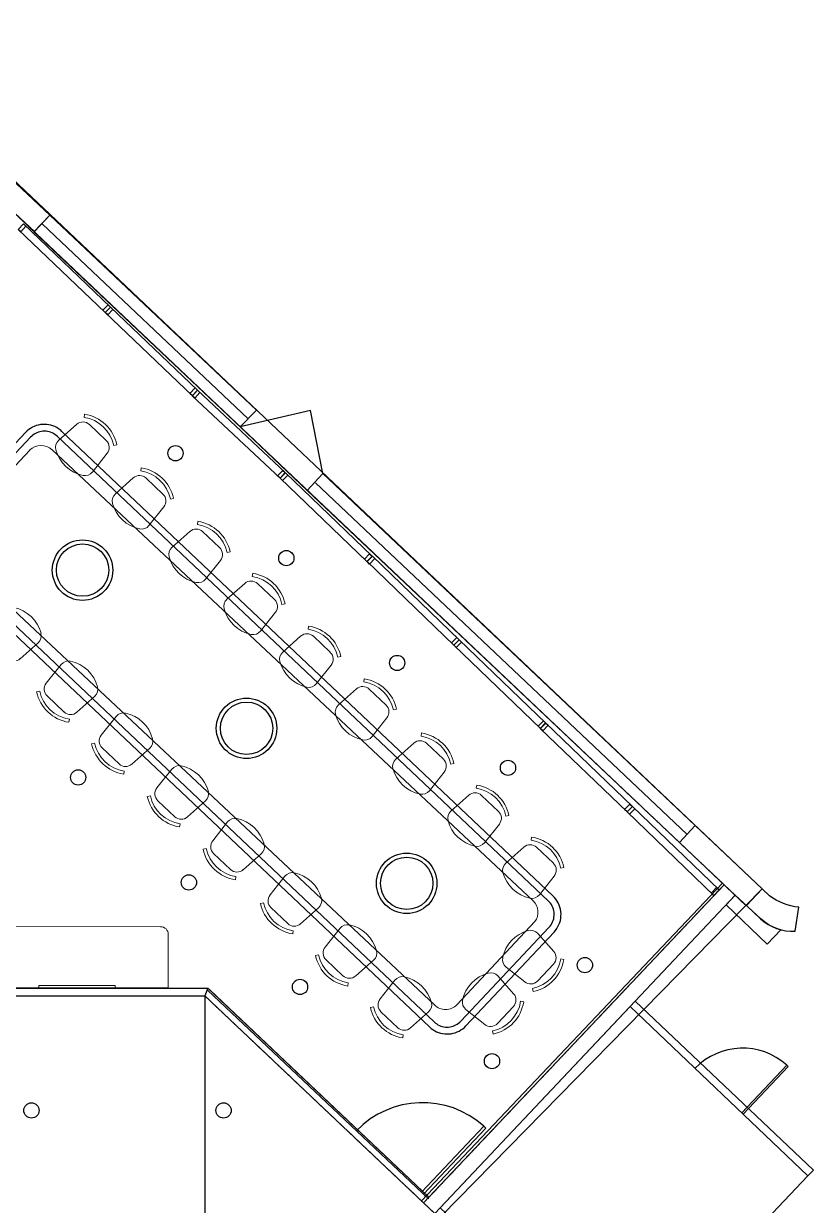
# Model space of a CAD drawing. Header units: inches. Extents: x -950 to 862, y -108 to 714.
# Drawn here: x 540.8 to 851.3, y 230.5 to 695.3 of the extents above; entities that cross this region are included whole.
import ezdxf

# ---------------------------------------------------------------- set-up
doc = ezdxf.new("R2010")
doc.units = ezdxf.units.IN
doc.linetypes.add('DASHED', pattern=[0.75, 0.5, -0.25])
doc.linetypes.add('HIDDEN2', pattern=[4.7625, 3.175, -1.5875])
for name, color, linetype, lineweight in [('ALUMINIUM DOOR', 251, 'Continuous', 25), ('ANTI STATIC FLOORING', 255, 'Continuous', 15), ('BLINDS', 55, 'Continuous', 25), ('BLOCK WALL PARTITION', 251, 'Continuous', 30), ('BOOKSHELF', 251, 'Continuous', 18), ('CARPET FLOORING', 254, 'Continuous', 15), ('CEILING-GYPSUM', 83, 'DASHED', 15), ('CENTER TABLE', 252, 'Continuous', 18), ('CUSTOM CARPENTERY', 253, 'HIDDEN2', 18), ('FACADE WALL', 250, 'Continuous', 25), ('GLASS DOOR', 142, 'Continuous', 25), ('GLASS FASCADE PARTITION', 142, 'Continuous', 9), ('HIGH BACK CHAIR', 252, 'Continuous', 18), ('LIGHT', 40, 'Continuous', 30), ('LIGHT PROFILE', 40, 'Continuous', 30), ('OVERHEAD STORAGE', 252, 'Continuous', 18), ('VITRIFIED TILE FLOORING', 253, 'Continuous', 15), ('WALL FRAME', 1, 'Continuous', 18), ('WALLPAPER_DININGROOM', 6, 'Continuous', 25), ('Workstation', 251, 'Continuous', 25)]:
    doc.layers.add(name, color=color, linetype=linetype, lineweight=lineweight)
for name, color, linetype in [('CEILING PROFILE', 7, 'Continuous'), ('Disturbance_Pillar', 251, 'Continuous'), ('GYPSUM FALSE CEILING', 7, 'Continuous'), ('PLANNER', 7, 'Continuous'), ('WALL PANEL-DINNING ROOM', 3, 'Continuous'), ('Window', 140, 'Continuous')]:
    doc.layers.add(name, color=color, linetype=linetype)

# ---------------------------------------------------------------- blocks, each defined once
blk = doc.blocks.new('GLASS DOOR')
at = {"layer": 'GLASS DOOR'}
blk.add_lwpolyline([(35.16, 1.03), (0, 1.03), (0, 0), (35.16, 0)], close=True, dxfattribs=at)
blk.add_arc((-0.31, 0.18), 35.48, 1.3835, 89.4973, dxfattribs=at)
blk = doc.blocks.new('Door_Aluminium')
at = {"layer": 'ALUMINIUM DOOR'}
blk.add_lwpolyline([(34.28, 1.01), (0, 1.01), (0, 0), (34.28, 0)], close=True, dxfattribs=at)
blk.add_arc((-0.3, 0.17), 34.59, 1.38348, 89.4973, dxfattribs=at)
blk = doc.blocks.new('CIRCLE PANEL LIGHT')
at = {"layer": 'LIGHT'}
blk.add_circle((5466.83, 318.79), 3, dxfattribs=at)
blk = doc.blocks.new('DiningChair')
at = {"layer": 'HIGH BACK CHAIR'}
for p, q in [((-7.75, 7.89), (-8.78, 8.58)), ((5.69, 9.13), (-3.73, 8.19)), ((-6.97, -4.77), (-7.09, 4.43)), ((-7.55, -8.24), (-8.56, -8.96)), ((5.92, -9.13), (-3.52, -8.43))]:
    blk.add_line(p, q, dxfattribs=at)
for centre, radius, start, end in [((4.14, -0.03), 15.53, 146.3412, 215.1019), ((4.14, -0.03), 14.29, 146.3412, 215.1019), ((-3.36, 4.48), 3.72, 95.6913, 180.7215), ((6.06, 5.42), 3.72, 32.3146, 95.6913), ((-2.68, -0.11), 14.07, 329.1285, 32.3146), ((-3.25, -4.72), 3.72, 180.7215, 265.7518), ((6.2, -5.42), 3.72, 265.7518, 329.1285)]:
    blk.add_arc(centre, radius, start, end, dxfattribs=at)
blk = doc.blocks.new('DiningTable-20seater')
at = {"layer": 'CENTER TABLE'}
blk.add_lwpolyline([(3339.19, 317.71), (3294.91, 317.72, 0.414208), (3288.87, 311.68), (3288.84, 52.31, 0.426876), (3294.88, 45.98), (3339.73, 46, 0.386996), (3345.2, 52.01), (3345.23, 311.38, 0.398078), (3339.24, 317.71, 0.430535)], format="xyb", dxfattribs=at)
blk = doc.blocks.new('WallFrame2.5ft')
at = {"layer": 'BOOKSHELF'}
blk.add_lwpolyline([(3392.92, -17.16), (3422.92, -17.16), (3422.92, -16.16), (3392.92, -16.16)], close=True, dxfattribs=at)
blk = doc.blocks.new('CrockeryStorage')
at = {"layer": 'OVERHEAD STORAGE'}
blk.add_lwpolyline([(5476.4, 218.89), (5542.79, 218.78, -0.413738), (5545.79, 215.78), (5545.79, 194.7), (5473.39, 194.82), (5473.39, 215.89, -0.414689)], format="xyb", close=True, dxfattribs=at)
blk = doc.blocks.new('Blinds-Dining1')
at = {"layer": 'BLINDS'}
for points in [[(5358.45, 614.96), (5405.8, 615.04), (5405.8, 612.06), (5358.45, 611.99)], [(5358.45, 614.96), (5359.79, 614.96), (5359.79, 611.99), (5358.45, 611.99)], [(5404.47, 615.04), (5405.8, 615.04), (5405.8, 612.06), (5404.47, 612.06)]]:
    blk.add_lwpolyline(points, close=True, dxfattribs=at)
blk = doc.blocks.new('Blinds-Dining2')
at = {"layer": 'BLINDS'}
for points in [[(5405.8, 615.04), (5453.15, 615.11), (5453.15, 612.14), (5405.8, 612.06)], [(5405.8, 615.04), (5407.14, 615.04), (5407.14, 612.06), (5405.8, 612.06)], [(5451.82, 615.11), (5453.15, 615.11), (5453.15, 612.14), (5451.82, 612.14)]]:
    blk.add_lwpolyline(points, close=True, dxfattribs=at)
blk = doc.blocks.new('OrbitRingLight')
at = {"layer": 'LIGHT'}
for radius in [15, 12.99]:
    blk.add_circle((5492.22, -5.74), radius, dxfattribs=at)
blk = doc.blocks.new('Conference')
at = {"layer": 'PLANNER'}
blk.add_lwpolyline([(471.69, 695.27), (471.73, 476.26), (407.34, 476.24), (407.34, 397.33), (474.36, 312.87), (611.96, 312.87), (611.96, 131.48), (831.11, 354.97), (471.69, 695.27)], dxfattribs=at)

msp = doc.modelspace()

# ---------------------------------------------------------------- linework, layer by layer
at = {"layer": 'ANTI STATIC FLOORING'}
msp.add_lwpolyline([(704.52, 229.49), (779.27, 308.63), (849.19, 242.11), (798.11, 188.16), (748.18, 188.15)], close=True, dxfattribs=at)
at = {"layer": 'BLOCK WALL PARTITION'}
for points in [[(816.22, 356.56), (698.05, 231.46), (702.45, 227.29), (820.61, 352.42)], [(817.03, 348.62), (833.13, 333.26), (838.5, 338.9), (837.6, 339.15), (835.62, 339.89), (833.99, 340.71), (832.05, 341.98), (830.66, 343.12), (820.61, 352.42)], [(851.31, 244.34), (781.24, 310.73), (779.27, 308.63), (849.19, 242.11)]]:
    msp.add_lwpolyline(points, close=True, dxfattribs=at)
msp.add_lwpolyline([(831.11, 354.97), (824.99, 348.37), (830.57, 343.21, 0.20444), (844.13, 338.36), (845.53, 347.7, -0.134672), (834.08, 352.2), (831.11, 354.97)], format="xyb", close=True, dxfattribs=at)
at = {"layer": 'CARPET FLOORING'}
msp.add_lwpolyline([(480.25, 312.87), (480.23, 255.47), (510.82, 255.51), (510.83, 203.13), (453.95, 203.12), (453.95, -98.64), (642.97, -98.64), (642.97, 33.65), (630.87, 33.65), (630.86, 48.74), (645.96, 48.74), (645.96, 45.7), (815.46, 45.76), (815.46, 185.15), (746.95, 185.15), (698.05, 231.46), (700.13, 233.66), (613.18, 315.92), (611.98, 312.9), (480.25, 312.93)], close=True, dxfattribs=at)
at = {"layer": 'CEILING PROFILE'}
for points in [[(551.05, 619.95), (544.8, 613.35), (625.92, 536.62), (632.3, 543.29), (551.05, 619.95)], [(658.43, 518.3), (652.26, 511.69), (798.62, 373.25), (804.8, 379.93)]]:
    msp.add_lwpolyline(points, close=True, dxfattribs=at)
msp.add_lwpolyline([(613.18, 315.92), (611.98, 312.9), (698.05, 231.46), (700.14, 233.65), (613.18, 315.92)], dxfattribs=at)
at = {"layer": 'CEILING-GYPSUM'}
for points in [[(510.24, 315.9), (613.18, 315.92), (614.06, 315.09), (700.13, 233.65), (816.22, 356.56), (471.87, 682.52), (471.87, 581.83), (506.06, 581.84), (506.06, 580.37), (471.72, 580.37), (471.71, 531.67), (468.65, 531.67), (468.71, 470.2), (413.42, 470.21), (413.41, 397.32), (510.23, 397.34), (510.24, 315.9)], [(510.83, 203.13), (453.95, 203.12), (454.01, -98.64), (642.94, -98.64), (642.97, 33.65), (630.87, 33.65), (630.86, 48.74), (815.46, 48.78), (815.43, 185.15), (746.97, 185.13), (611.98, 312.9), (480.25, 312.87), (480.23, 255.47), (510.82, 255.46)]]:
    msp.add_lwpolyline(points, close=True, dxfattribs=at)
at = {"layer": 'Disturbance_Pillar'}
for points in [[(533.49, 636.52), (527.28, 629.95), (544.99, 613.55), (551.05, 619.95), (533.49, 636.52)], [(658.43, 518.3), (653.52, 543.15), (625.92, 536.62), (652.26, 511.69)], [(824.94, 348.32), (831.11, 354.97), (804.8, 379.93), (798.62, 373.25)]]:
    msp.add_lwpolyline(points, close=True, dxfattribs=at)
at = {"layer": 'FACADE WALL'}
for points in [[(551.05, 619.95), (544.8, 613.35), (625.92, 536.62), (632.3, 543.29), (551.05, 619.95)], [(658.43, 518.3), (652.26, 511.69), (798.62, 373.25), (804.8, 379.93)]]:
    msp.add_lwpolyline(points, close=True, dxfattribs=at)
at = {"layer": 'GLASS FASCADE PARTITION'}
msp.add_lwpolyline([(613.06, 315.15), (699.98, 233), (700.14, 233.65), (613.18, 315.92)], close=True, dxfattribs=at)
at = {"layer": 'GYPSUM FALSE CEILING'}
msp.add_lwpolyline([(507.27, 483.33), (700.37, 300.64), (701, 300.09), (701.68, 299.6), (702.39, 299.16), (703.14, 298.78), (703.91, 298.47), (704.71, 298.22), (705.52, 298.04), (706.35, 297.93), (707.19, 297.88), (708.02, 297.91), (708.86, 298), (709.68, 298.16), (710.48, 298.39), (711.26, 298.69), (712.02, 299.04), (712.74, 299.46), (713.43, 299.94), (714.07, 300.48), (714.67, 301.06), (749.34, 337.96), (749.92, 338.63), (750.43, 339.34), (750.88, 340.1), (751.26, 340.89), (751.57, 341.71), (751.81, 342.56), (751.98, 343.42), (752.06, 344.29), (752.08, 345.17), (752.01, 346.05), (751.87, 346.92), (751.66, 347.77), (751.37, 348.6), (751.01, 349.4), (750.58, 350.17), (750.09, 350.9), (749.53, 351.58), (748.92, 352.21), (555.82, 534.9), (555.19, 535.45), (554.52, 535.94), (553.8, 536.38), (553.06, 536.76), (552.28, 537.07), (551.48, 537.32), (550.67, 537.5), (549.84, 537.61), (549, 537.66), (548.17, 537.63), (547.34, 537.54), (546.52, 537.38), (545.71, 537.15), (544.93, 536.85), (544.18, 536.5), (543.45, 536.08), (542.77, 535.6), (542.12, 535.06), (541.53, 534.48), (506.85, 497.58)], dxfattribs=at)
at = {"layer": 'LIGHT PROFILE'}
msp.add_lwpolyline([(509.16, 485.25), (702.18, 302.64), (702.69, 302.2), (703.18, 301.83), (703.7, 301.51), (704.25, 301.24), (704.82, 301.01), (705.4, 300.82), (706, 300.69), (706.61, 300.61), (707.22, 300.58), (707.83, 300.59), (708.44, 300.66), (709.04, 300.78), (709.63, 300.95), (710.21, 301.17), (710.76, 301.43), (711.29, 301.74), (711.79, 302.09), (712.27, 302.48), (712.74, 302.95), (747.34, 339.76), (747.8, 340.3), (748.17, 340.82), (748.5, 341.37), (748.78, 341.95), (749.01, 342.55), (749.19, 343.17), (749.31, 343.81), (749.37, 344.45), (749.38, 345.09), (749.34, 345.73), (749.23, 346.37), (749.08, 347), (748.86, 347.6), (748.6, 348.19), (748.29, 348.75), (747.93, 349.29), (747.52, 349.79), (747.03, 350.29), (554.01, 532.9), (553.51, 533.34), (553.01, 533.71), (552.49, 534.03), (551.94, 534.3), (551.38, 534.53), (550.79, 534.72), (550.19, 534.85), (549.58, 534.93), (548.97, 534.96), (548.36, 534.95), (547.75, 534.88), (547.15, 534.76), (546.56, 534.59), (545.99, 534.37), (545.43, 534.11), (544.9, 533.8), (544.4, 533.45), (543.93, 533.06), (543.45, 532.59), (508.85, 495.78)], dxfattribs=at)
at = {"layer": 'VITRIFIED TILE FLOORING'}
msp.add_lwpolyline([(510.23, 397.34), (510.24, 315.9), (613.18, 315.92), (614.06, 315.09), (700.13, 233.65), (816.22, 356.56), (471.74, 682.62), (471.71, 531.67), (462.66, 531.66), (462.66, 528.58), (363.05, 528.56), (363.03, 476.23), (471.73, 476.26), (471.73, 470.2), (413.4, 470.19), (413.41, 397.33)], close=True, dxfattribs=at)
at = {"layer": 'WALL PANEL-DINNING ROOM'}
msp.add_lwpolyline([(698.05, 231.46), (816.22, 356.56), (815.52, 357.23), (697.2, 232.24), (698.05, 231.46)], close=True, dxfattribs=at)
at = {"layer": 'WALLPAPER_DININGROOM'}
msp.add_lwpolyline([(471.73, 470.2), (413.38, 470.2), (413.26, 397.33), (510.23, 397.33), (510.23, 315.92), (613.18, 315.92), (611.98, 312.9), (474.63, 312.53), (407.34, 397.51), (407.34, 476.29), (468.71, 476.25), (471.73, 470.2)], dxfattribs=at)
at = {"layer": 'Window'}
for points in [[(548.16, 616.35), (629, 539.83)], [(655.57, 514.72), (801.61, 376.49)]]:
    msp.add_lwpolyline(points, dxfattribs=at)

# ---------------------------------------------------------------- block references
at = {"layer": 'ALUMINIUM DOOR', "xscale": 0.7515238955636759, "yscale": 0.7515238955636759, "zscale": 0.7515238955636759, "rotation": 46.53643720284865}
msp.add_blockref('Door_Aluminium', (823.71, 266.39), dxfattribs=at)
at = {"layer": 'BLINDS'}
for name, p, rotation in [('Blinds-Dining1', (-3752.46, 3881.46), 316.2), ('Blinds-Dining2', (-3752.46, 3881.46), 316.2), ('Blinds-Dining1', (-3712.36, 3778.45), 316.6999999999999), ('Blinds-Dining2', (-3672.18, 3831.4), 316), ('Blinds-Dining1', (-3603.85, 3765.72), 316), ('Blinds-Dining2', (-3603.85, 3765.72), 316), ('Blinds-Dining1', (-3535.73, 3700.15), 316), ('Blinds-Dining2', (-3535.73, 3700.15), 316)]:
    msp.add_blockref(name, p, dxfattribs=dict(at, rotation=rotation))
at = {"layer": 'CUSTOM CARPENTERY'}
msp.add_blockref('CrockeryStorage', (-4948.15, 121.29), dxfattribs=at)
at = {"layer": 'GLASS DOOR', "xscale": 1.016386072532646, "yscale": 1.016386072532646, "zscale": 1.016386072532646, "rotation": 46.58487505869216}
msp.add_blockref('GLASS DOOR', (697.97, 234.9), dxfattribs=at)
at = {"layer": 'HIGH BACK CHAIR'}
for p, xscale, yscale, zscale, rotation in [((565.19, 529.3), 0.9960208318590392, 0.9960208318590392, 0.9960208318590392, 225.8716931678952), ((587.47, 508.23), 0.9960208318590392, 0.9960208318590392, 0.9960208318590392, 225.8716931678952), ((609.73, 487.18), 0.9960208318590392, 0.9960208318590392, 0.9960208318590392, 225.8716931678952), ((631.33, 466.74), 0.9960208318590392, 0.9960208318590392, 0.9960208318590392, 225.8716931678952), ((535.94, 453.76), -0.9960208318590384, 0.9960208318590384, 0.9960208318590384, 227.3147371822315), ((653.27, 446), 0.9960208318590392, 0.9960208318590392, 0.9960208318590392, 225.8716931678952), ((558.2, 432.7), -0.9960208318590384, 0.9960208318590384, 0.9960208318590384, 227.3147371822315), ((675.2, 425.25), 0.9960208318590392, 0.9960208318590392, 0.9960208318590392, 225.8716931678952), ((579.81, 412.27), -0.9960208318590384, 0.9960208318590384, 0.9960208318590384, 227.3147371822315), ((697.74, 403.93), 0.9960208318590392, 0.9960208318590392, 0.9960208318590392, 225.8716931678952), ((601.74, 391.52), -0.9960208318590384, 0.9960208318590384, 0.9960208318590384, 227.3147371822315), ((719.39, 383.45), 0.9960208318590392, 0.9960208318590392, 0.9960208318590392, 225.8716931678952), ((623.67, 370.77), -0.9960208318590384, 0.9960208318590384, 0.9960208318590384, 227.3147371822315), ((741, 363.01), 0.9960208318590392, 0.9960208318590392, 0.9960208318590392, 225.8716931678952), ((646.21, 349.46), -0.9960208318590384, 0.9960208318590384, 0.9960208318590384, 227.3147371822315), ((667.87, 328.97), -0.9960208318590384, 0.9960208318590384, 0.9960208318590384, 227.3147371822315), ((740.85, 326.77), 0.9960208318590398, 0.9960208318590398, 0.9960208318590398, 135.8716931678952), ((689.47, 308.54), -0.9960208318590384, 0.9960208318590384, 0.9960208318590384, 227.3147371822315), ((725.07, 310.08), 0.9960208318590396, 0.9960208318590396, 0.9960208318590396, 135.8716931678952)]:
    msp.add_blockref('DiningChair', p, dxfattribs=dict(at, xscale=xscale, yscale=yscale, zscale=zscale, rotation=rotation))
at = {"layer": 'LIGHT'}
for p in [(-4866.36, 207.49), (-4822.77, 166.25), (-4779.19, 125.02), (-4735.6, 83.78), (-4904.63, 79.99), (-4861.1, 38.69), (-4705.36, 6.18), (-4817.39, -2.41), (-4741.89, -31.61), (-4923.01, -50.97), (-4847.45, -50.97)]:
    msp.add_blockref('CIRCLE PANEL LIGHT', p, dxfattribs=at)
at = {"layer": 'LIGHT', "xscale": 0.7927325495291261, "yscale": 0.7927325495291261, "zscale": 0.7927325495291261}
for p in [(-3789.94, 484.87), (-3725.44, 422.66), (-3662.47, 361.69)]:
    msp.add_blockref('OrbitRingLight', p, dxfattribs=at)
at = {"layer": 'PLANNER'}
msp.add_blockref('Conference', (0, 0), dxfattribs=at)
at = {"layer": 'WALL FRAME'}
msp.add_blockref('WallFrame2.5ft', (-2846.21, 333.07), dxfattribs=at)
at = {"layer": 'Workstation', "rotation": 46.85157087056947}
msp.add_blockref('DiningTable-20seater', (-1508.68, -2125.96), dxfattribs=at)

doc.saveas('drawing.dxf')
